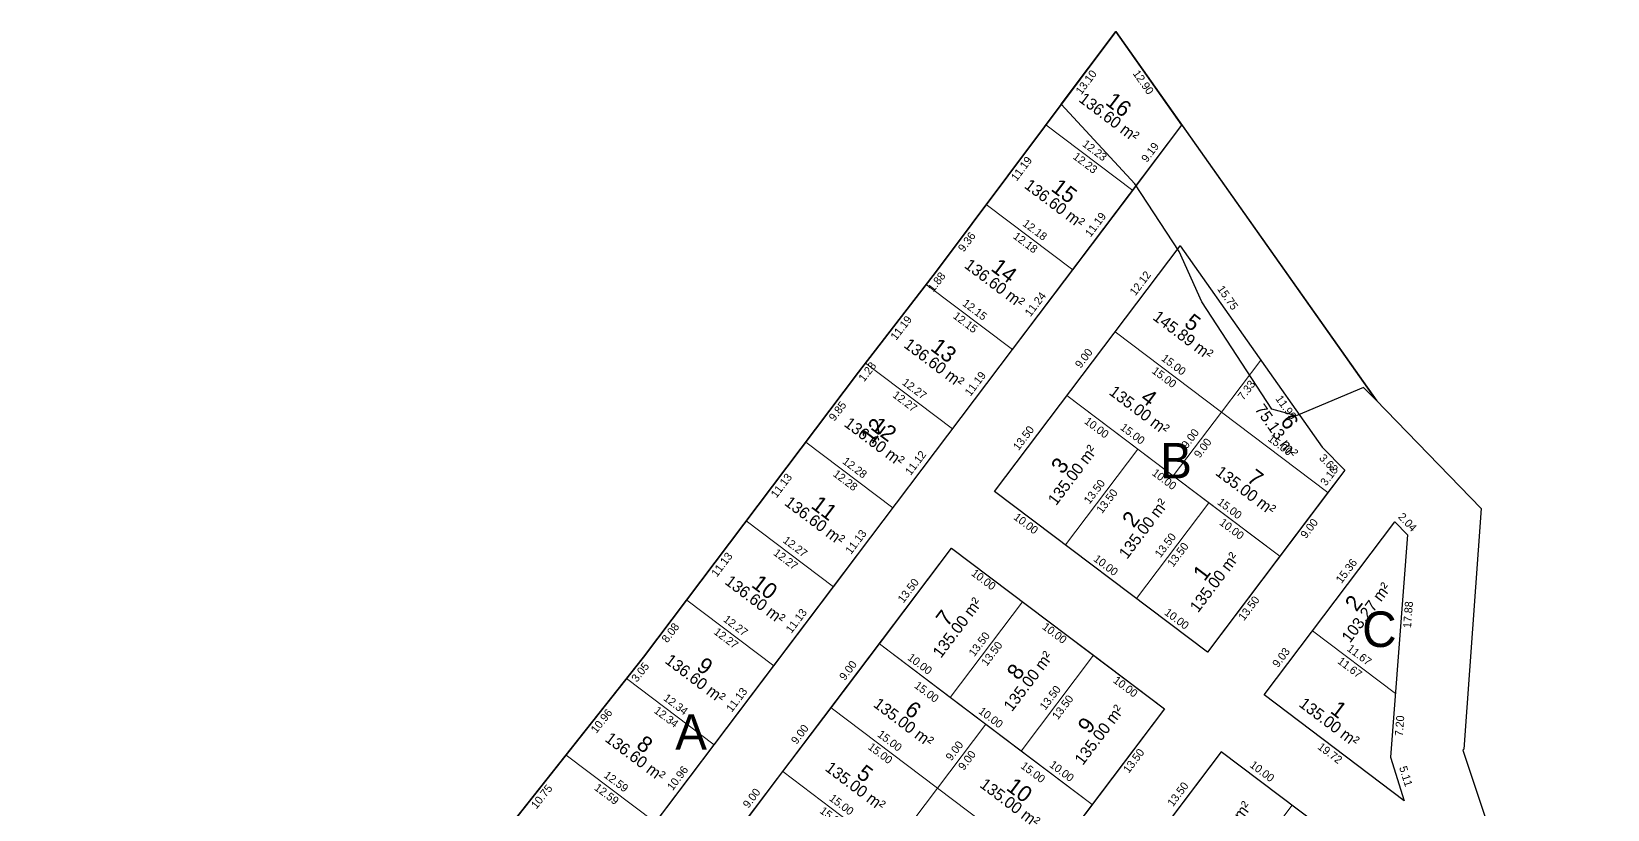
# Model space of a CAD drawing. Header units: metres. Extents: x 219272 to 220100, y 8186237 to 8186559.
# Drawn here: x 219594.3 to 219771.6, y 8186395.9 to 8186483.4 of the extents above; entities that cross this region are included whole.
import ezdxf
from ezdxf.enums import TextEntityAlignment as Align

# ---------------------------------------------------------------- set-up
doc = ezdxf.new("R2010")
doc.units = ezdxf.units.M
for name, color, linetype in [('C2_ELOTE', 102, 'Continuous'), ('C2_LOTE', 5, 'Continuous'), ('C2_MANZANA', 1, 'Continuous'), ('C2_NLOTE', 5, 'Continuous'), ('C2_TEXTO', 7, 'Continuous')]:
    doc.layers.add(name, color=color, linetype=linetype)
doc.styles.add('PAYE1', font='')
doc.styles.get('PAYE1').set_extended_font_data('Bahnschrift')

msp = doc.modelspace()

# ---------------------------------------------------------------- linework, layer by layer
at = {"color": 40, "lineweight": 30, "true_color": 0xf8d731, "flags": 128}
msp.add_lwpolyline([(219594.304, 8186259.922), (219627.845, 8186303.143), (219620.696, 8186308.184), (219594.66, 8186326.543), (219663.133, 8186412.991), (219687.331, 8186445.066), (219696.093, 8186456.417), (219716.251, 8186483.373), (219745.493, 8186442.001), (219757.345, 8186429.736), (219755.402, 8186402.65), (219755.284, 8186402.532), (219766.368, 8186369.356), (219771.57, 8186350.523), (219763.799, 8186323.078), (219752.241, 8186301.814), (219716.824, 8186236.757), (219679.161, 8186262.827), (219610.546, 8186251.157), (219598.611, 8186249.197)], close=True, dxfattribs=at)
at = {"color": 1, "lineweight": 30, "flags": 128}
msp.add_lwpolyline([(219745.625, 8186441.823), (219744.143, 8186443.324), (219736.545, 8186440.168), (219733.8, 8186440.912), (219725.933, 8186452.987), (219723.378, 8186458.645), (219718.409, 8186466.243), (219710.137, 8186475.196), (219716.251, 8186483.373), (219745.625, 8186441.823)], dxfattribs=at)
at = {"layer": 'C2_LOTE', "lineweight": 0, "flags": 128}
for points in [[(219723.704, 8186472.846), (219718.164, 8186465.511), (219708.405, 8186472.88), (219716.251, 8186483.373)], [(219718.164, 8186465.511), (219711.418, 8186456.578), (219701.701, 8186463.916), (219708.405, 8186472.88)], [(219711.418, 8186456.578), (219704.645, 8186447.608), (219694.947, 8186454.932), (219696.093, 8186456.417), (219701.701, 8186463.916)], [(219704.645, 8186447.608), (219697.904, 8186438.681), (219688.111, 8186446.076), (219694.947, 8186454.932)], [(219697.904, 8186438.681), (219691.201, 8186429.805), (219681.401, 8186437.206), (219687.331, 8186445.066), (219688.111, 8186446.076)], [(219732.573, 8186446.425), (219739.493, 8186436.629), (219742.011, 8186434.032), (219740.124, 8186431.533), (219728.154, 8186440.573)], [(219718.74, 8186436.404), (219710.76, 8186442.43), (219702.624, 8186431.657), (219710.604, 8186425.631)], [(219691.201, 8186429.805), (219684.496, 8186420.926), (219674.7, 8186428.323), (219681.401, 8186437.206)], [(219726.72, 8186430.378), (219718.74, 8186436.404), (219710.604, 8186425.631), (219718.584, 8186419.604)], [(219734.7, 8186424.351), (219726.72, 8186430.378), (219718.584, 8186419.604), (219726.565, 8186413.578)], [(219684.496, 8186420.926), (219677.788, 8186412.043), (219667.996, 8186419.437), (219674.7, 8186428.323)], [(219749.065, 8186426.757), (219747.647, 8186428.22), (219738.392, 8186415.966), (219747.709, 8186408.93)], [(219705.783, 8186419.247), (219697.803, 8186425.273), (219689.667, 8186414.5), (219697.648, 8186408.473)], [(219677.788, 8186412.043), (219671.082, 8186403.164), (219661.238, 8186410.598), (219663.133, 8186412.991), (219667.996, 8186419.437)], [(219713.763, 8186413.22), (219705.783, 8186419.247), (219697.648, 8186408.473), (219705.628, 8186402.447)], [(219747.709, 8186408.93), (219738.392, 8186415.966), (219732.949, 8186408.757), (219748.689, 8186396.871), (219747.162, 8186401.75)], [(219721.743, 8186407.194), (219713.763, 8186413.22), (219705.628, 8186402.447), (219713.608, 8186396.421)], [(219671.082, 8186403.164), (219664.477, 8186394.417), (219654.43, 8186402.004), (219661.238, 8186410.598)], [(219664.477, 8186394.417), (219658.002, 8186385.843), (219647.757, 8186393.579), (219654.43, 8186402.004)], [(219736.108, 8186396.347), (219728.128, 8186402.373), (219719.992, 8186391.6), (219727.972, 8186385.573)], [(219744.088, 8186390.32), (219736.108, 8186396.347), (219727.972, 8186385.573), (219735.952, 8186379.547)]]:
    msp.add_lwpolyline(points, close=True, dxfattribs=at)
at = {"layer": 'C2_LOTE', "lineweight": 0}
for points in [[(219723.487, 8186459.285), (219716.183, 8186449.613), (219728.154, 8186440.573), (219732.573, 8186446.425)], [(219716.183, 8186449.613), (219710.76, 8186442.43), (219722.73, 8186433.391), (219728.154, 8186440.573)], [(219728.154, 8186440.573), (219722.73, 8186433.391), (219734.7, 8186424.351), (219740.124, 8186431.533)], [(219689.667, 8186414.5), (219684.244, 8186407.318), (219696.214, 8186398.278), (219701.638, 8186405.46)], [(219684.244, 8186407.318), (219678.82, 8186400.136), (219690.79, 8186391.096), (219696.214, 8186398.278)], [(219701.638, 8186405.46), (219696.214, 8186398.278), (219708.184, 8186389.239), (219713.608, 8186396.421)], [(219678.82, 8186400.136), (219673.396, 8186392.953), (219685.366, 8186383.914), (219690.79, 8186391.096)], [(219708.184, 8186389.239), (219702.76, 8186382.056), (219690.79, 8186391.096), (219696.214, 8186398.278)]]:
    msp.add_lwpolyline(points, close=True, dxfattribs=at)
at = {"layer": 'C2_MANZANA', "flags": 128}
for points in [[(219610.153, 8186346.103), (219621.513, 8186337.524), (219723.704, 8186472.846), (219716.251, 8186483.373), (219696.093, 8186456.417), (219687.331, 8186445.066), (219663.133, 8186412.991)], [(219723.488, 8186459.285), (219739.493, 8186436.629), (219742.011, 8186434.032), (219726.564, 8186413.579), (219702.624, 8186431.659)], [(219747.644, 8186428.219), (219749.063, 8186426.756), (219747.159, 8186401.748), (219748.685, 8186396.869), (219732.946, 8186408.756)], [(219697.797, 8186425.273), (219721.737, 8186407.193), (219689.193, 8186364.101), (219665.253, 8186382.181)]]:
    msp.add_lwpolyline(points, close=True, dxfattribs=at)
msp.add_lwpolyline([(219682.155, 8186291.725), (219752.064, 8186384.292), (219728.124, 8186402.372), (219658.215, 8186309.805), (219682.155, 8186291.725)], dxfattribs=at)

# ---------------------------------------------------------------- texts
at = {"layer": 'C2_ELOTE', "color": 152, "char_height": 1.3, "width": 15, "attachment_point": 5, "style": 'PAYE1'}
for s, insert, rotation in [('\\C102;136.60 m²', (219715.512, 8186473.723), 322.94106), ('\\C102;136.60 m²', (219709.39, 8186464.011), 322.94106), ('\\C102;136.60 m²', (219702.64, 8186455.044), 322.94106), ('\\C102;145.89 m²', (219723.836, 8186449.211), 322.94106), ('\\C102;136.60 m²', (219695.836, 8186446.088), 322.94106), ('\\C102;135.00 m²', (219718.914, 8186440.784), 322.94106), ('\\C102;136.60 m²', (219689.11, 8186437.223), 322.94106), ('\\C102;75.13 m²', (219734.347, 8186438.46), 305.24026), ('\\C102;135.00 m²', (219711.4, 8186433.488), 52.94106), ('\\C102;135.00 m²', (219730.885, 8186431.744), 322.94106), ('\\C102;136.60 m²', (219682.408, 8186428.348), 322.94106), ('\\C102;135.00 m²', (219719.38, 8186427.462), 52.94106), ('\\C102;135.00 m²', (219727.36, 8186421.436), 52.94106), ('\\C102;136.60 m²', (219675.704, 8186419.465), 322.94106), ('\\C102;103.27 m²', (219744.447, 8186418.033), 52.94106), ('\\C102;135.00 m²', (219698.443, 8186416.331), 52.94106), ('\\C102;135.00 m²', (219706.424, 8186410.305), 52.94106), ('\\C102;136.60 m²', (219668.97, 8186410.583), 322.94106), ('\\C102;135.00 m²', (219692.398, 8186405.671), 322.94106), ('\\C102;135.00 m²', (219740.276, 8186405.7), 322.94106), ('\\C102;135.00 m²', (219714.404, 8186404.278), 52.94106), ('\\C102;136.60 m²', (219662.214, 8186401.79), 322.94106), ('\\C102;135.00 m²', (219686.975, 8186398.489), 322.94106), ('\\C102;135.00 m²', (219704.369, 8186396.631), 322.94106), ('\\C102;135.00 m²', (219728.768, 8186393.431), 52.94106)]:
    msp.add_mtext(s, dxfattribs=dict(at, insert=insert, rotation=rotation))
at = {"layer": 'C2_MANZANA', "color": 152, "style": 'PAYE1'}
for s, p in [('B', (219723.041, 8186435.106, 2294.363)), ('C', (219745.912, 8186416.151, 26.251)), ('A', (219668.497, 8186404.597, 2294.363))]:
    msp.add_text(s, height=4, rotation=0.00222, dxfattribs=at).set_placement(p, align=Align.MIDDLE_CENTER)
at = {"layer": 'C2_NLOTE', "color": 1, "style": 'PAYE1'}
for s, rotation, p in [('16', 322.94106, (219716.597, 8186475.16)), ('15', 322.94106, (219710.475, 8186465.447, 2294.363)), ('15', 322.94106, (219710.475, 8186465.447)), ('14', 322.94106, (219703.725, 8186456.48)), ('5', 322.94106, (219724.92, 8186450.647, 2294.363)), ('5', 322.94106, (219724.92, 8186450.647)), ('13', 322.94106, (219696.92, 8186447.525, 2294.363)), ('13', 322.94106, (219696.92, 8186447.525)), ('4', 322.94106, (219719.999, 8186442.22, 2294.363)), ('4', 322.94106, (219719.999, 8186442.22)), ('12', 52.96747, (219688.934, 8186438.483, 2294.363)), ('6', 305.24026, (219735.817, 8186439.498, 2294.363)), ('6', 305.24026, (219735.817, 8186439.498)), ('12', 322.94106, (219690.195, 8186438.659)), ('3', 52.94106, (219709.964, 8186434.573, 2294.363)), ('3', 52.94106, (219709.964, 8186434.573)), ('7', 322.94106, (219731.969, 8186433.18, 2294.363)), ('7', 322.94106, (219731.969, 8186433.18)), ('11', 322.94106, (219683.493, 8186429.784, 2294.363)), ('11', 322.94106, (219683.493, 8186429.784)), ('2', 52.94106, (219717.944, 8186428.547, 2294.363)), ('1', 52.94106, (219725.924, 8186422.52)), ('10', 322.94106, (219676.788, 8186420.902, 2294.363)), ('10', 322.94106, (219676.788, 8186420.902)), ('2', 52.94106, (219743.011, 8186419.117, 2294.363)), ('2', 52.94106, (219743.011, 8186419.118)), ('7', 52.94106, (219697.007, 8186417.416, 2294.363)), ('7', 52.94106, (219697.007, 8186417.416)), ('9', 322.94106, (219670.055, 8186412.019)), ('8', 52.94106, (219704.987, 8186411.389, 2294.363)), ('8', 52.94106, (219704.987, 8186411.389)), ('6', 322.94106, (219693.483, 8186407.107, 2294.363)), ('6', 322.94106, (219693.483, 8186407.107)), ('9', 52.94106, (219712.967, 8186405.363, 2294.363)), ('9', 52.94106, (219712.967, 8186405.363)), ('1', 322.94106, (219741.361, 8186407.136, 2294.363)), ('1', 322.94106, (219741.361, 8186407.136)), ('8', 322.94106, (219663.299, 8186403.226, 2294.363)), ('8', 322.94106, (219663.299, 8186403.226)), ('5', 322.94106, (219688.059, 8186399.925, 2294.363)), ('5', 322.94106, (219688.059, 8186399.925)), ('10', 322.94106, (219705.453, 8186398.068, 2294.363)), ('10', 322.94106, (219705.453, 8186398.068))]:
    msp.add_text(s, height=1.8, rotation=rotation, dxfattribs=at).set_placement(p, align=Align.MIDDLE)
at = {"layer": 'C2_TEXTO', "color": 7, "style": 'PAYE1'}
for s, rotation, p in [('13.10', 53.2096, (219712.568, 8186477.947)), ('12.90', 305.29519, (219719.733, 8186477.936)), ('11.19', 53.2096, (219705.293, 8186468.219)), ('12.23', 322.94106, (219713.104, 8186468.956)), ('9.36', 53.2096, (219699.137, 8186459.987)), ('12.18', 322.94106, (219706.379, 8186460.007)), ('1.88', 52.33715, (219695.757, 8186455.491)), ('11.19', 52.33715, (219691.766, 8186450.321)), ('12.15', 322.94106, (219699.615, 8186451.03)), ('1.28', 52.33715, (219687.959, 8186445.388)), ('15.00', 322.94106, (219721.988, 8186444.853)), ('7.33', 52.94106, (219730.603, 8186443.318)), ('7.33', 52.94106, (219730.603, 8186443.318)), ('9.85', 52.96747, (219684.606, 8186440.955)), ('12.27', 322.94106, (219692.827, 8186442.139)), ('11.99', 305.24026, (219735.788, 8186441.354)), ('15.00', 322.94106, (219718.438, 8186438.491)), ('9.00', 52.94106, (219725.681, 8186436.801)), ('3.62', 314.11666, (219740.536, 8186435.122)), ('11.13', 52.96747, (219678.29, 8186432.584)), ('12.28', 322.94106, (219686.12, 8186433.266)), ('13.50', 52.94106, (219714.911, 8186430.837)), ('15.00', 322.94106, (219729.353, 8186430.093)), ('10.00', 322.94106, (219706.433, 8186428.405)), ('9.00', 52.94106, (219737.651, 8186427.762)), ('13.50', 52.94106, (219722.892, 8186424.81)), ('11.13', 52.96747, (219671.588, 8186423.7)), ('12.27', 322.94106, (219679.417, 8186424.385)), ('10.00', 322.94106, (219715.419, 8186423.71)), ('13.50', 52.94106, (219730.872, 8186418.784)), ('17.88', 85.64879, (219748.686, 8186417.821)), ('8.08', 52.96747, (219665.804, 8186416.033)), ('10.00', 322.94106, (219723.399, 8186417.683)), ('12.27', 322.94106, (219672.711, 8186415.501)), ('10.00', 322.94106, (219694.505, 8186412.609)), ('13.50', 52.94106, (219701.955, 8186413.679)), ('3.05', 51.61828, (219662.42, 8186411.608)), ('11.67', 322.94106, (219742.87, 8186412.209)), ('13.50', 52.94106, (219709.935, 8186407.653)), ('10.96', 51.61828, (219658.069, 8186406.115)), ('12.34', 322.94106, (219665.979, 8186406.642)), ('10.00', 322.94106, (219702.485, 8186406.583)), ('7.20', 85.64879, (219747.735, 8186405.317)), ('15.00', 322.94106, (219690.048, 8186402.559)), ('13.50', 52.94106, (219717.915, 8186401.627)), ('19.72', 322.94106, (219740.638, 8186402.574)), ('9.00', 52.94106, (219699.165, 8186401.688)), ('10.00', 322.94106, (219710.465, 8186400.556)), ('10.75', 51.61828, (219651.329, 8186397.605)), ('12.59', 322.94106, (219659.273, 8186397.971)), ('15.00', 322.94106, (219684.624, 8186395.376))]:
    msp.add_text(s, height=0.9, rotation=rotation, dxfattribs=at).set_placement(p, align=Align.TOP_CENTER)
for s, rotation, p in [('12.23', 322.94106, (219713.465, 8186469.435)), ('9.19', 52.94106, (219720.694, 8186469.359)), ('11.19', 52.94106, (219714.552, 8186461.225)), ('12.18', 322.94106, (219706.74, 8186460.486)), ('12.12', 52.94106, (219719.596, 8186454.629)), ('11.24', 52.94106, (219707.792, 8186452.274)), ('15.75', 305.24026, (219728.275, 8186453.028)), ('12.15', 322.94106, (219699.976, 8186451.509)), ('9.00', 52.94106, (219713.232, 8186446.202)), ('15.00', 322.94106, (219722.349, 8186445.332)), ('12.27', 322.94106, (219693.188, 8186442.618)), ('11.19', 52.94106, (219701.035, 8186443.325)), ('10.00', 322.94106, (219713.682, 8186438.256)), ('13.50', 52.94106, (219706.452, 8186437.225)), ('9.00', 52.94106, (219725.202, 8186437.163)), ('15.00', 322.94106, (219734.32, 8186436.293)), ('15.00', 322.94106, (219734.32, 8186436.293)), ('12.28', 322.94106, (219686.482, 8186433.745)), ('11.12', 52.94106, (219694.313, 8186434.424)), ('13.50', 52.94106, (219714.433, 8186431.198)), ('10.00', 322.94106, (219721.294, 8186432.444)), ('3.13', 52.94106, (219740.828, 8186432.964)), ('2.04', 314.11666, (219748.571, 8186427.697)), ('10.00', 322.94106, (219728.885, 8186426.858)), ('12.27', 322.94106, (219679.779, 8186424.864)), ('11.13', 52.94106, (219687.609, 8186425.547)), ('13.50', 52.94106, (219722.413, 8186425.172)), ('15.36', 52.94106, (219742.78, 8186422.274)), ('10.00', 322.94106, (219700.968, 8186421.167)), ('13.50', 52.94106, (219693.496, 8186420.067)), ('12.27', 322.94106, (219673.073, 8186415.98)), ('11.13', 52.94106, (219680.902, 8186416.666)), ('10.00', 322.94106, (219708.948, 8186415.141)), ('13.50', 52.94106, (219701.476, 8186414.041)), ('9.03', 52.94106, (219735.431, 8186412.542)), ('11.67', 322.94106, (219743.231, 8186412.687)), ('9.00', 52.94106, (219686.716, 8186411.09)), ('15.00', 322.94106, (219694.558, 8186408.53)), ('13.50', 52.94106, (219709.456, 8186408.015)), ('10.00', 322.94106, (219716.928, 8186409.114)), ('12.34', 322.94106, (219666.341, 8186407.121)), ('11.13', 52.94106, (219674.195, 8186407.785)), ('9.00', 52.94106, (219681.292, 8186403.907)), ('15.00', 322.94106, (219690.41, 8186403.037)), ('9.00', 52.94106, (219698.686, 8186402.05)), ('15.00', 322.94106, (219706.528, 8186399.491)), ('10.00', 322.94106, (219732.298, 8186399.599)), ('12.59', 322.94106, (219659.634, 8186398.45)), ('10.96', 52.94106, (219667.54, 8186398.971)), ('5.11', 287.37408, (219748.212, 8186399.4)), ('9.00', 52.94106, (219675.869, 8186396.725)), ('15.00', 322.94106, (219684.986, 8186395.855)), ('13.50', 52.94106, (219723.82, 8186397.167))]:
    msp.add_text(s, height=0.9, rotation=rotation, dxfattribs=at).set_placement(p, align=Align.BOTTOM_CENTER)

doc.saveas('drawing.dxf')
